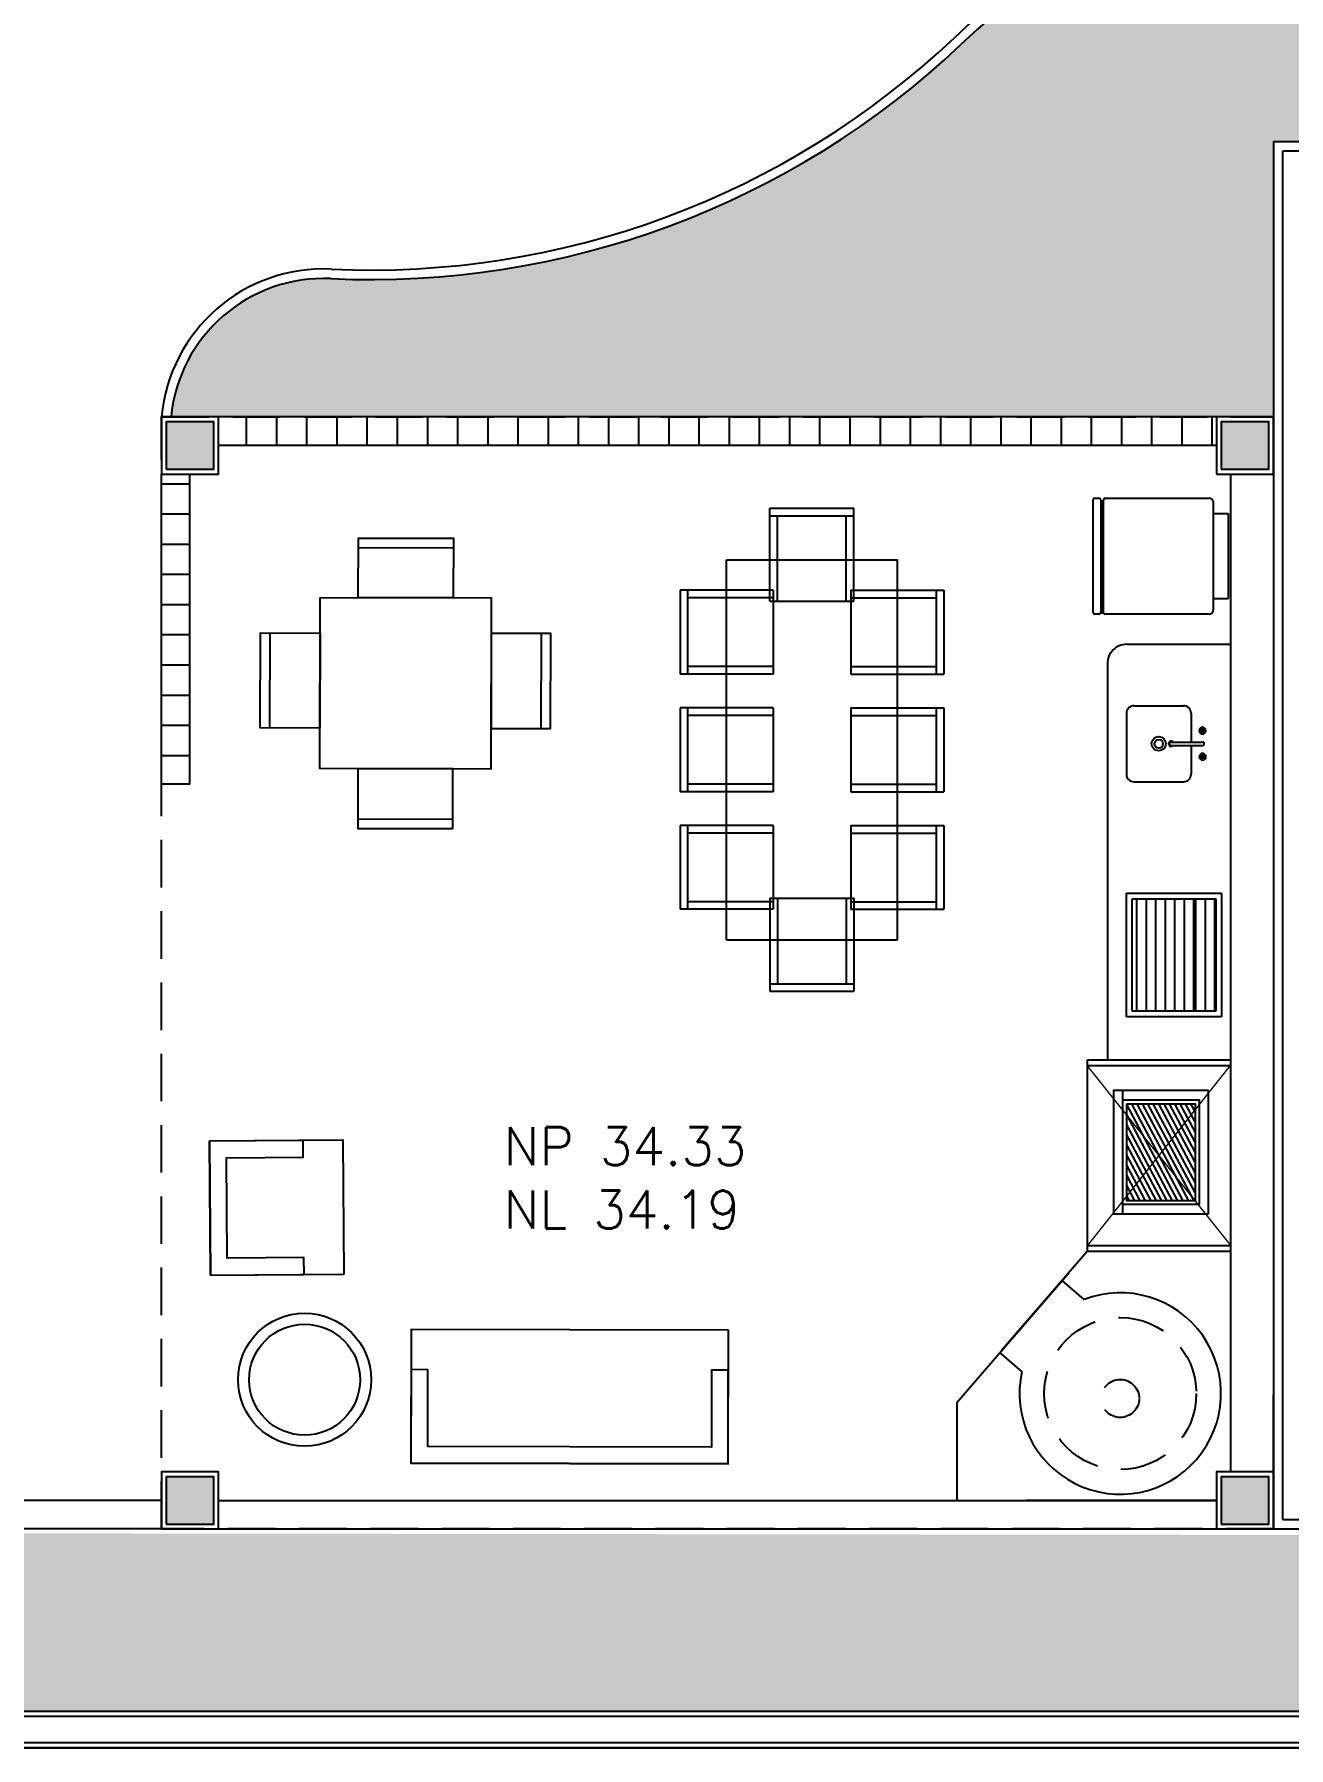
# Model space of a CAD drawing. Header units: metres. Extents: x -154 to 570, y -18 to 184.
# Drawn here: x -47.21 to -40.61, y -3.03 to 5.99 of the extents above; entities that cross this region are included whole.
import ezdxf

# ---------------------------------------------------------------- set-up
doc = ezdxf.new("R2010")
doc.units = ezdxf.units.M
for name, pattern in [('DASHDOT', [1, 0.5, -0.25, 0, -0.25]), ('HIDDEN', [0.375, 0.25, -0.125]), ('xr-paisagismo-R02$0$11367-PSG-EP-002-LAZ-R00$0$HIDDEN', [0.375, 0.25, -0.125])]:
    doc.linetypes.add(name, pattern=pattern)
for name, color, linetype in [('AQ-Alvenaria Vista', 7, 'Continuous'), ('ARQ-ALV ACAB', 4, 'Continuous'), ('ARQ-AUX', 7, 'Continuous'), ('ARQ-DIM - EMBASAM', 2, 'Continuous'), ('CARQ-COZ-EQP', 7, 'Continuous'), ('PA-GRADIL', 7, 'Continuous'), ('PA-MOBILIÁRIO', 251, 'Continuous'), ('PA-NIVEIS', 7, 'Continuous'), ('PA-PAISAGISMO', 7, 'Continuous'), ('PA-PLANTIO', 84, 'DASHDOT'), ('PA-PROJEÇÃO', 251, 'HIDDEN'), ('PA-VEGETAÇÃO', 84, 'Continuous'), ('terreno + circ vert$0$ARQ-EST', 2, 'Continuous'), ('xr-paisagismo-R02$0$PA-PAISAGISMO', 3, 'Continuous')]:
    doc.layers.add(name, color=color, linetype=linetype)
doc.styles.add('Romans', font='romans.shx')

# ---------------------------------------------------------------- blocks, each defined once
blk = doc.blocks.new('*U47')
blk.add_line((-0.4499999999999318, 1.944625016570001e-13), (0.3499999999998738, -1.457237108759557e-13))
for points in [[(0.3499999999998167, -0.5599999999999864), (0.3499999999998738, -1.457237108759557e-13), (-0.4499999999998752, 1.944625016570001e-13), (-0.4499999999999888, -0.5599999999996604), (-0.3499999999999659, -0.5599999999997171), (-0.3499999999999091, -0.09999999999983533), (0.2499999999998508, -0.1000000000000477), (0.249999999999794, -0.5599999999999294)], [(-0.4499999999999762, -0.7999999999995393), (0.3499999999998293, -0.7999999999998867), (0.3499999999998738, -1.457237108759557e-13), (-0.4499999999998752, 1.944625016570001e-13)]]:
    blk.add_lwpolyline(points, close=True)
blk = doc.blocks.new('A$C1DAC590B')
blk.add_line((1.668242973522863, 4.307821655e-07), (2.869492164e-07, 4.307821655e-07))
for points in [[(1.668242973522863, 0.7040004307818891), (2.869492164e-07, 0.7040004307818891), (2.869492164e-07, 4.307821655e-07), (1.668242973522863, 4.307821655e-07)], [(2.869492164e-07, 0.492800430782154), (2.869492164e-07, 4.307821655e-07), (1.668242973522863, 4.307821655e-07), (1.668242973522863, 0.492800430782154), (1.580242973534041, 0.492800430782154), (1.580242973534041, 0.0880004307819036), (0.0880002869525925, 0.0880004307819036), (0.0880002869525925, 0.492800430782154)]]:
    blk.add_lwpolyline(points, close=True)
blk = doc.blocks.new('A$C1F362DFB')
for p, q in [((1.638679237e-07, 0.5445001423530158), (1.638679237e-07, 1.423530165e-07)), ((1.638679237e-07, 0.5445001423530158), (0.6039001638679338, 0.5445001423530158)), ((1.638679237e-07, 0.4950001423530069), (0.5544001638679106, 0.4950001423530069)), ((0.5544001638679106, 0.5445001423530158), (0.5544001638679106, 1.423530165e-07)), ((0.6039001638679338, 0.5445001423530158), (0.6039001638679338, 1.423530165e-07)), ((1.638679237e-07, 0.0495001423530113), (0.5544001638679106, 0.0495001423530113)), ((1.638679237e-07, 1.423530165e-07), (0.6039001638679338, 1.423530165e-07))]:
    blk.add_line(p, q)
blk = doc.blocks.new('A$C092B04DA')
at = {"layer": 'PA-MOBILIÁRIO'}
for p, q in [((0.4038996946273983, 0.4039000108173241), (0.4038996946273983, 2.403900010817324)), ((0.4038996946273983, 2.403900010817324), (1.303899694627396, 2.403900010817324)), ((1.303899694627396, 0.4039000108173238), (1.303899694627396, 2.403900010817324)), ((0.4038996946273983, 0.4039000108173241), (1.303899694627396, 0.4039000108173238))]:
    blk.add_line(p, q, dxfattribs=at)
at = {"layer": 'PA-MOBILIÁRIO', "yscale": 0.81, "zscale": 0.81, "rotation": 90}
for p, xscale in [((1.074422309933339, 2.185284847548369), 0.81), ((1.074422309933339, 0.6225151740862775), -0.81)]:
    blk.add_blockref('A$C1F362DFB', p, dxfattribs=dict(at, xscale=xscale))
at = {"layer": 'PA-MOBILIÁRIO', "yscale": 0.81, "zscale": 0.81}
for p, xscale in [((0.6492196897435643, 1.802084866402019), -0.81), ((1.05857969951123, 1.802084866402019), 0.81), ((0.6492196897435643, 1.183377395511379), -0.81), ((1.05857969951123, 1.183377395511379), 0.81), ((0.6492196897435643, 0.5646699246207432), -0.81), ((1.05857969951123, 0.5646699246207432), 0.81)]:
    blk.add_blockref('A$C1F362DFB', p, dxfattribs=dict(at, xscale=xscale))
blk = doc.blocks.new('vaso1')
at = {"layer": 'PA-VEGETAÇÃO'}
for radius in [0.3, 0.25]:
    blk.add_circle((1.4210854715202e-14, 2.842170943040401e-14), radius, dxfattribs=at)
blk = doc.blocks.new('REFRIGERADOR LUM G 0.710X0.711')
for p, q in [((-0.1750000000000345, 0), (0.2750000000000341, 0)), ((-0.1750000000000345, -0.0799999999999841), (-0.1750000000000345, 0)), ((0.2750000000000341, 0), (0.2749999999999773, -0.0799999999999841)), ((-0.2350000000000367, -0.0799999999999841), (0.3349999999999795, -0.0799999999999841)), ((-0.2549999999999617, -0.6469999999999914), (-0.2550000000000185, -0.0999999999999659)), ((0.3550000000000182, -0.0999999999999659), (0.3550000000000182, -0.6469999999999914)), ((-0.2550000000000185, -0.7019999999999982), (-0.2549999999999617, -0.6800000000000072)), ((0.3460000000000036, -0.6560000000000059), (-0.246000000000004, -0.6560000000000059)), ((-0.246000000000004, -0.6709999999999923), (0.3460000000000036, -0.6709999999999923)), ((0.3460000000000036, -0.711000000000013), (-0.246000000000004, -0.711000000000013)), ((-0.2399999999999753, -0.6709999999999923), (-0.2399999999999753, -0.6560000000000059)), ((0.339999999999975, -0.6631962972333554), (-0.2399999999999753, -0.6631962972333554)), ((0.339999999999975, -0.6560000000000059), (0.339999999999975, -0.6709999999999923)), ((0.3550000000000182, -0.6800000000000072), (0.3550000000000182, -0.7019999999999982))]:
    blk.add_line(p, q)
for centre, radius, start, end in [((-0.2349999999999799, -0.0999999999999659), 0.0200000000000102, 90.00000000003907, 180.0000000000195), ((0.3349999999999795, -0.0999999999999659), 0.019999999999996, 359.9999999999804, 89.99999999995765), ((-0.246000000000004, -0.6469999999999914), 0.0090000000000003, 180, 269.9999999999088), ((-0.246000000000004, -0.6800000000000072), 0.0090000000000003, 90, 179.9999999999544), ((-0.246000000000004, -0.7019999999999982), 0.0090000000000003, 180, 270), ((0.3460000000000036, -0.6469999999999914), 0.0089999999999861, 269.9999999999088, 6.400000000000001e-15), ((0.3460000000000036, -0.6800000000000072), 0.0090000000000003, 6.400000000000001e-15, 90.00000000009119), ((0.3460000000000036, -0.7019999999999982), 0.0089999999999861, 269.9999999999088, 6.400000000000001e-15)]:
    blk.add_arc(centre, radius, start, end)
blk = doc.blocks.new('A$C183742E9')
at = {"layer": 'PA-PAISAGISMO'}
h = blk.add_hatch(color=8, dxfattribs=at)
h.dxf.hatch_style = 1
h.paths.add_polyline_path([(0.0249997993280999, 0.0249997844999541), (0.2749997993281568, 0.0249997844999541), (0.2749997993281568, 0.2749997844999541), (0.0249997993280999, 0.2749997844999541)])
at = {"layer": 'PA-PAISAGISMO', "color": 7}
blk.add_lwpolyline([(-2.006718773e-07, -2.155000516e-07), (0.299999799328134, -2.155000516e-07), (0.299999799328134, 0.2999997844999598), (-2.006718773e-07, 0.2999997844999598)], close=True, dxfattribs=at)
at = {"layer": 'PA-PAISAGISMO', "color": 2}
blk.add_lwpolyline([(0.0249997993280999, 0.0249997844999541), (0.2749997993281568, 0.0249997844999541), (0.2749997993281568, 0.2749997844999541), (0.0249997993280999, 0.2749997844999541)], close=True, dxfattribs=at)
blk = doc.blocks.new('A$C09573A45')
blk.add_line((0.2636426749880911, 2.2050965e-09), (0.2636426749880911, 0.5000000022050965))
blk.add_lwpolyline([(3.8784265e-09, 2.2050965e-09), (0.3136426749880456, 2.2050965e-09), (0.313642674988273, 0.5000000022050965), (3.8784265e-09, 0.5000000022050965)], close=True)
blk = doc.blocks.new('A$C47822D8C')
at = {"layer": 'PA-MOBILIÁRIO'}
blk.add_lwpolyline([(0.31342104281552, 0.3144026509761773), (0.3144175050630338, 1.214402099367618), (1.21441695380372, 1.213405637119706), (1.213420491556207, 0.3134061887282655)], close=True, dxfattribs=at)
for p, rotation in [((1.000968822178805, 1.213641958947051), 89.93656323012239), ((1.213641923730364, 0.5134060639543208), 359.9365632301225)]:
    blk.add_blockref('A$C09573A45', p, dxfattribs=dict(at, rotation=rotation))
at = {"layer": 'PA-MOBILIÁRIO', "xscale": -1}
for p, rotation in [((0.3136424827463884, 0.5144025261936349), 359.9365632301224), ((0.9999723599397328, 0.3136425183127471), 89.93656323012227)]:
    blk.add_blockref('A$C09573A45', p, dxfattribs=dict(at, rotation=rotation))
blk = doc.blocks.new('A$C23B574F5')
h = blk.add_hatch()
h.set_pattern_fill('LINE', color=1, scale=0.2, angle=118.0000000000003)
h.set_pattern_definition([(118.0000000000003, (873.70504448612, -2301.372393639763), (-0.02207368982147312, -0.01173678906964737), [])])
h.paths.add_polyline_path([(-41.46537890959206, 0.3628621464389745), (-41.10537890959147, 0.3628621464389701), (-41.10537890959147, -0.1471378535619907), (-41.46537890959206, -0.1471378535619863)])
at = {"layer": 'PA-PAISAGISMO'}
h = blk.add_hatch(dxfattribs=at)
h.set_pattern_fill('ANSI31', color=256, scale=0.05, angle=45)
h.set_pattern_definition([(90, (-2300.186723540513, 1.995181172102935), (-0.15875, 2.775557561562891e-17), [])])
h.paths.add_polyline_path([(-40.99386699950873, 3.975707399577221), (-46.24324908191892, 3.975707399577221), (-46.24324908191892, 3.825708023768289), (-40.99386699950873, 3.825708023768289)])
h = blk.add_hatch(dxfattribs=at)
h.set_pattern_fill('ANSI31', color=256, scale=0.05, angle=135)
h.set_pattern_definition([(180, (-44.56272223025434, -2252.689532645295), (-3.747620958386103e-17, -0.15875), [])])
h.paths.add_polyline_path([(-46.54324845772834, 2.04401972801573), (-46.39324908191946, 2.04401972801573), (-46.39324908191946, 3.675708023768255), (-46.54324845772834, 3.675708023768255)])
at = {"layer": 'PA-PLANTIO'}
h = blk.add_hatch(dxfattribs=at)
h.set_pattern_fill('DOTS', color=256, scale=0.075, style=0)
h.set_pattern_definition([(0, (-753.795261693281, 160.4219310307872), (0.05953124999999999, 0.1190625), [0, -0.1190625])])
edge = h.paths.add_edge_path()
edge.add_line((-40.69387123347923, 5.425700750722616), (-31.35877740881648, 5.425702014512485))
edge.add_arc((-32.53705865861656, 5.354210195852989), 1.180448128367223, 3.472145529617493, 103.8372800141088)
edge.add_arc((-33.72789313739844, 10.18883793238432), 3.798679516782452, 241.7694722850473, 283.8372800141131, ccw=False)
edge.add_arc((-38.30251509997419, 1.668108348407674), 5.872411359831984, 61.76947228504632, 133.4007132248091)
edge.add_arc((-45.44367695923489, 9.21948698693392), 4.520832216768657, 267.346471139882, 313.4007132248113, ccw=False)
edge.add_arc((-45.69031161120353, 3.897886670984622), 0.8064802927678177, 87.34647113988534, 174.4626249975599)
edge.add_line((-46.49302843529148, 3.975708023768266), (-40.69386699950877, 3.975708239721587))
edge.add_line((-40.69386699950877, 3.975708239721587), (-40.69387123347923, 5.425700750722616))
h = blk.add_hatch(dxfattribs=at)
h.set_pattern_fill('DOTS', color=256, scale=0.075, style=0)
h.set_pattern_definition([(0, (0, -0.01015113220624286), (0.05953124999999999, 0.1190625), [0, -0.1190625])])
edge = h.paths.add_edge_path()
edge.add_line((-29.42836049912198, -1.919965399581889), (-29.42836049972058, -2.835005435384808))
edge.add_line((-29.42836049972058, -2.835005435384808), (-71.42822192424033, -2.835005407908966))
edge.add_line((-71.42822192424033, -2.835005407908966), (-71.4282219241823, -2.746295048267587))
edge.add_line((-71.4282219241823, -2.746295048267587), (-71.20772741652937, -2.654304432569148))
edge.add_line((-71.20772741652937, -2.654304432569148), (-71.31356290391643, -2.405872804264327))
edge.add_line((-71.31356290391643, -2.405872804264327), (-67.07418130902954, -0.6367221391503008))
edge.add_arc((-65.9653276849044, -0.3746895677660707), 1.139393447498142, 193.295629003871, 267.7081303127861)
edge.add_line((-66.01089203538442, -1.513171591412924), (-65.32725467665742, -1.524299710056971))
edge.add_line((-65.32725467665742, -1.524299710056971), (-65.32725467665679, -1.874299710056942))
edge.add_line((-65.32725467665679, -1.874299710056942), (-29.42836049912198, -1.919965399581889))
at = {"color": 1}
for p, q in [((-41.48537890959025, -0.2171378535617183), (-41.48537890959012, 0.4328621464386586)), ((-41.03537890959177, -0.2171378535617365), (-41.03537890959172, 0.4328621464386639))]:
    blk.add_line(p, q, dxfattribs=at)
at = {"elevation": -0.003662651114478892}
blk.add_lwpolyline([(-46.39324908191946, 2.04401972801573), (-46.5432490819191, 2.04401972801573)], dxfattribs=at)
at = {"color": 1}
blk.add_lwpolyline([(-41.03537890959172, 0.4328621464386639), (-41.53537890959173, 0.4328621464386577), (-41.53537890959176, -0.2171378535616779), (-41.03537890959177, -0.2171378535617365)], dxfattribs=at)
for points in [[(-41.4853789095888, 0.3828621464375717), (-41.08537890959103, 0.3828621464375872), (-41.08537890959104, -0.1671378535624286), (-41.48537890958884, -0.167137853562394)], [(-41.46537890959206, 0.3628621464389745), (-41.10537890959147, 0.3628621464389701), (-41.10537890959147, -0.1471378535619907), (-41.46537890959206, -0.1471378535619863)]]:
    blk.add_lwpolyline(points, close=True, dxfattribs=at)
at = {"layer": 'AQ-Alvenaria Vista'}
for p, q in [((-41.43738446658318, 0.8501154012790538, -0.001294674404868104), (-41.43738446658227, 1.440115401278631, -0.001294674404868104)), ((-41.43738446658227, 1.440115401278631, -0.001294674404868104), (-40.99738446658358, 1.440115401278688, -0.001294674404868104)), ((-41.41369087842559, 1.440115401278631, -0.001294674404868076), (-41.4136908784265, 0.8501154012790538, -0.001294674404868076)), ((-41.36369087842632, 1.440115401278631, -0.001294674404868076), (-41.36369087842723, 0.8501154012791675, -0.001294674404868076)), ((-41.31369087842614, 1.440115401278631, -0.001294674404868076), (-41.31369087842705, 0.8501154012792812, -0.001294674404868076)), ((-41.26369087842595, 1.440115401278631, -0.001294674404868076), (-41.26369087842686, 0.8501154012793949, -0.001294674404868076)), ((-41.21369087842577, 1.440115401278631, -0.001294674404868076), (-41.21369087842668, 0.8501154012793949, -0.001294674404868076)), ((-41.16369087842559, 1.440115401278631, -0.001294674404868076), (-41.1636908784265, 0.8501154012795086, -0.001294674404868076)), ((-41.11369087842632, 1.440115401278631, -0.001294674404868076), (-41.11369087842723, 0.8501154012796223, -0.001294674404868076)), ((-41.10369087842701, 1.440115401278688, -0.001294674404868076), (-41.10369087842792, 0.8501154012797928, -0.001294674404868076)), ((-41.05369087842683, 1.440115401278688, -0.001294674404868076), (-41.05369087842774, 0.8501154012799065, -0.001294674404868076)), ((-41.00369087842665, 1.440115401278688, -0.001294674404868076), (-41.00369087842756, 0.8501154012800202, -0.001294674404868076)), ((-40.99738446658358, 1.440115401278688, -0.001294674404868104), (-40.99738446658358, 0.8501154012800202, -0.001294674404868104)), ((-40.99738446658358, 0.8501154012800202, -0.001294674404868104), (-41.43738446658318, 0.8501154012790538, -0.001294674404868104))]:
    blk.add_line(p, q, dxfattribs=at)
at = {"layer": 'PA-GRADIL'}
for p, q in [((-40.64387123347996, 5.375700756428632, -0.001294674404868104), (-30.70868919778712, 5.375701883595145, -0.0003615496084535918)), ((-40.64387123347996, -1.824299243571414, -0.001294674404868104), (-40.64387123347996, 5.375700756428632, -0.001294674404868104)), ((-40.64387123347996, -1.824299243571414, -0.001294674404868104), (-29.4783612206557, -1.824297969365585, 0.001087277660827191))]:
    blk.add_line(p, q, dxfattribs=at)
at = {"layer": 'PA-PAISAGISMO'}
for p, q in [((-40.69387123347946, 5.425700750722616, -0.001294674404868105), (-29.39387205402085, 5.425702040384056, -0.001260581785930836)), ((-40.69387123347923, 5.425700750722644, -0.001294674404868104), (-40.69387123347923, -1.874299232159398, -0.001294674404868104)), ((-40.99386700504664, 3.975708228645875, -0.001294674404868995), (-46.24324908745683, 3.975708228645875, -0.001294674404868995)), ((-40.99386699950873, 3.825708023768289, -0.001294674404868104), (-46.24324908191892, 3.825708023768289, -0.001294674404868104)), ((-46.5432490819191, 2.04401972801573, -0.0039023752909196), (-46.5432490819191, 3.675708023768255, -0.001294674404868104)), ((-46.39324908191946, 2.04401972801573, -0.003662651114478892), (-46.39324908191946, 3.675708023768255, -0.001294674404868104)), ((-40.96738446658383, 0.8201154012793653, -0.001294674404868104), (-41.46738446658292, 0.8201154012793085, -0.001294674404868104)), ((-40.92408061709494, 0.5927714879185886), (-41.67387346729735, 0.5927714879181338)), ((-40.92407543831188, 0.5627714879186159), (-41.67387346729735, 0.5627714879181327)), ((-41.67413563987161, -0.4146492699938613), (-42.12365417740416, -0.935458533291283)), ((-40.92387346577395, -0.4146580948300138), (-41.67414325672414, -0.4146580948298202)), ((-40.92387864455695, -0.3846580948300411), (-41.67387346729735, -0.3846580948298137)), ((-41.68997572893826, -0.6670579517758723), (-41.80574731505132, -0.56713370360127)), ((-42.01667272063386, -1.045566968335619), (-42.13244430446966, -0.9456427221266621)), ((-40.69387123347923, -1.874299232159398, -0.001294674404868104), (-40.6938715715757, -1.17022816561099, -0.001294674404868104)), ((-42.35992437780823, -1.209199663519859), (-42.35992437780823, -1.724299153236142)), ((-40.69387123347923, -1.874299577672968, -0.001294674404869474), (-29.42836049867566, -1.874299577672968, -0.001294674404869474))]:
    blk.add_line(p, q, dxfattribs=at)
at = {"layer": 'PA-PAISAGISMO', "color": 3}
for p, q in [((-46.39324908191946, 2.04401972801573, -0.003662651114478892), (-46.39324908191946, 3.675708023768255, -0.001294674404868104)), ((-41.59217721021622, 2.940203907244911, -0.001294674404868995), (-41.59217721021622, 3.140203499005299, -0.001294674404868995)), ((-41.67387346729735, 0.5927714879181623), (-41.67387346729735, -0.4146580948298149))]:
    blk.add_line(p, q, dxfattribs=at)
at = {"layer": 'PA-PAISAGISMO', "linetype": 'ByBlock'}
for p, q in [((-40.91738659384992, -1.574299710052573, -0.001294674404868104), (-40.91738659384992, 3.675708239721301, -0.001294674404868104)), ((-41.465618377383, 2.779873552788926, -0.001294674404868104), (-40.91738286420769, 2.779873025751299, -0.001294674404868104)), ((-41.56738296203712, 2.678109065964604, -0.001294674404868104), (-41.56738496275469, 0.592771487918174, -0.001294674404868104)), ((-41.42740173165971, 2.456767035738711, -0.001294674404868104), (-41.1674017404407, 2.456834588582594, -0.001294674404868104)), ((-41.46739133757253, 2.416756644344556, -0.001294674404868104), (-41.46730819561083, 2.096756655145471, -0.001294674404868104)), ((-41.12739134903745, 2.41684498267887, -0.001294674404868104), (-41.12735211639929, 2.265844987775572, -0.001294674404868104)), ((-41.23199551619734, 2.265817799469847, -0.001294674404868104), (-41.06684037567543, 2.265860709853697, -0.001294674404868104)), ((-41.07361024539011, 2.342335155463354, -0.001294674404868104), (-41.08354410998126, 2.332396127529771, -0.001294674404868104)), ((-41.08354060242975, 2.318896127984503, -0.001294674404868104), (-41.07360157449072, 2.308962263398812, -0.001294674404868104)), ((-41.05017121790581, 2.332404798429172, -0.001294674404868104), (-41.06011024584485, 2.342338663014863, -0.001294674404868104)), ((-41.06010157494545, 2.308965770950322, -0.001294674404868104), (-41.05016771035429, 2.318904798883905, -0.001294674404868104)), ((-41.23199083946199, 2.247817800077369, -0.001294674404868104), (-41.06683569894009, 2.247860710461219, -0.001294674404868104)), ((-41.12734743966559, 2.247844988383095, -0.001294674404868104), (-41.12730820701753, 2.096844993485257, -0.001294674404868104)), ((-41.08350836426122, 2.194816621431011, -0.001294674404868104), (-41.07357449967007, 2.204755649364594, -0.001294674404868104)), ((-41.07356582877068, 2.171382757300053, -0.001294674404868104), (-41.08350485670971, 2.181316621885743, -0.001294674404868104)), ((-41.06007450012481, 2.204759156916103, -0.001294674404868104), (-41.05013547218577, 2.194825292330413, -0.001294674404868104)), ((-41.05013196463425, 2.181325292785145, -0.001294674404868104), (-41.06006582922541, 2.171386264851562, -0.001294674404868104)), ((-41.42729780420758, 2.056767049239928, -0.001294674404868104), (-41.16729781298856, 2.056834602083811, -0.001294674404868104)), ((-40.9938713295241, -1.724299710052531, -0.001294674404868104), (-41.99615251931908, -1.724299153236114, -0.001294674404868104))]:
    blk.add_line(p, q, dxfattribs=at)
at = {"layer": 'PA-PAISAGISMO', "color": 7}
for p, q in [((-41.46738446658292, 1.470115401279286, -0.001294674404868104), (-40.96738446658292, 1.470115401279342, -0.001294674404868104)), ((-41.46738446658292, 0.8201154012793085, -0.001294674404868104), (-41.46738446658292, 1.470115401279286, -0.001294674404868104)), ((-40.96738446658292, 1.470115401279342, -0.001294674404868104), (-40.96738446658383, 0.8201154012793653, -0.001294674404868104))]:
    blk.add_line(p, q, dxfattribs=at)
at = {"layer": 'PA-PAISAGISMO', "ltscale": 0.1}
for p, q in [((-46.54324908192251, -1.724299710056936, 3.144503412812635e-08), (-59.74824151824936, -1.724299710056936, 1.564043953404658e-05)), ((-46.24324908191937, -1.724299710052673, -0.001199930837848449), (-40.9938713295241, -1.724299710052673, -0.001165962251523522)), ((-46.5432490819225, -1.874299710056828), (-65.32725467668288, -1.874299710056942, 2.207357832824703e-05)), ((-46.24324908191937, -1.874299710052679, -0.001199930837848449), (-40.9938713295241, -1.874299710052679, -0.001165962251523522))]:
    blk.add_line(p, q, dxfattribs=at)
at = {"layer": 'PA-PAISAGISMO'}
blk.add_lwpolyline([(-42.35992437780823, -1.209199663519859), (-41.76880803420607, -0.5243360917755093)], dxfattribs=at)
at = {"layer": 'PA-PAISAGISMO', "linetype": 'ByBlock'}
for centre, radius in [((-41.29734977233141, 2.256800818912168, -0.001294674404868104), 0.0375), ((-41.29734977233141, 2.256800818912168, -0.001294674404868104), 0.0225), ((-41.06685591016778, 2.325650463206838, -0.001294674404868104), 0.009000000000000001), ((-41.06685591016778, 2.325650463206838, -0.001294674404868104), 0.0045), ((-41.06682016444774, 2.188070957108078, -0.001294674404868104), 0.009000000000000001), ((-41.06682016444774, 2.188070957108078, -0.001294674404868104), 0.0045)]:
    blk.add_circle(centre, radius, dxfattribs=at)
at = {"layer": 'PA-PAISAGISMO', "color": 1, "linetype": 'xr-paisagismo-R02$0$11367-PSG-EP-002-LAZ-R00$0$HIDDEN'}
for centre, radius in [((-41.49954482394563, -1.161664937597392), 0.4), ((-41.49985061615811, -1.187562043201309), 0.1)]:
    blk.add_circle(centre, radius, dxfattribs=at)
at = {"layer": 'PA-PAISAGISMO'}
for centre, radius, start, end in [((-38.30251509997419, 1.668108348407618, 0.001089690151569593), 5.922411359832042, 61.76947228504617, 133.4007132248056), ((-38.30251509997419, 1.668108348407618, 0.001089690151569593), 5.872411359832042, 61.76947228504617, 133.4007132248056), ((-45.44367695923489, 9.219486986934147, -0.001294674404868104), 4.470832216768832, 267.3464711398817, 313.4007132248101), ((-45.44367695923489, 9.219486986934147, -0.001294674404868104), 4.520832216768832, 267.3464711398817, 313.4007132248101), ((-45.69031161120353, 3.897886670984594, -0.001294674404868104), 0.8564802927678661, 87.34647113988163, 174.7868114636442), ((-45.69031161120353, 3.897886670984594, -0.001294674404868104), 0.806480292767866, 87.34647113988163, 174.4626248652172), ((-41.49954482394563, -1.161664937597392), 0.53, 167.3465961498481, 111.0574335325157)]:
    blk.add_arc(centre, radius, start, end, dxfattribs=at)
at = {"layer": 'PA-PAISAGISMO', "linetype": 'ByBlock'}
for centre, radius, start, end in [((-41.4656184752128, 2.678109065964604, -0.001294674404868104), 0.101764486824402, 89.99994491956237, 179.9999449195624), ((-41.4273913389145, 2.416767037089771, -0.001294674404868104), 0.04, 90.01488651112405, 180.0148865111238), ((-41.16739134769548, 2.416834589933655, -0.001294674404868104), 0.04, 0.0148865111240359, 90.01488651112405), ((-41.23199317782966, 2.256817799773608, -0.001294674404868104), 0.0135, 41.82520139757949, 318.2045716246687), ((-41.23199317782966, 2.256817799773608, -0.001294674404868104), 0.009000000000000001, 90.01488651112405, 270.014886511124), ((-41.06685591016778, 2.325650463206838, -0.001294674404868104), 0.018, 157.9905736668226, 202.0391993554253), ((-41.06685591016778, 2.325650463206838, -0.001294674404868104), 0.018, 67.99057365521159, 112.0391993670367), ((-41.06685591016778, 2.325650463206838, -0.001294674404868104), 0.018, 247.9905736552116, 292.0391993670366), ((-41.06683803730776, 2.256860710157458, -0.001294674404868104), 0.009000000000000001, 270.014886511124, 90.01488651112405), ((-41.06685591016778, 2.325650463206838, -0.001294674404868104), 0.018, 337.9905736668226, 22.03919935542537), ((-41.06682016444774, 2.188070957108078, -0.001294674404868104), 0.018, 157.9905736668226, 202.0391993554253), ((-41.06682016444774, 2.188070957108078, -0.001294674404868104), 0.018, 67.99057365521159, 112.0391993670366), ((-41.06682016444774, 2.188070957108078, -0.001294674404868104), 0.018, 247.9905736552112, 292.0391993670366), ((-41.06682016444774, 2.188070957108078, -0.001294674404868104), 0.018, 337.9905736668226, 22.03919935542537), ((-41.42730819695279, 2.096767047890686, -0.001294674404868104), 0.04, 180.0148865111238, 270.014886511124), ((-41.16730820573378, 2.09683460073457, -0.001294674404868104), 0.04, 270.014886511124, 0.0148865111240359)]:
    blk.add_arc(centre, radius, start, end, dxfattribs=at)
at = {"layer": 'PA-PROJEÇÃO', "linetype": 'ByBlock', "lineweight": 0, "ltscale": 0.1}
for p, q in [((-40.92407543831188, 0.5627714879181611), (-41.67387346729735, -0.3846580948298137)), ((-41.67387346729735, 0.5627714879181327), (-40.92387864455695, -0.3772285120820524))]:
    blk.add_line(p, q, dxfattribs=at)
at = {"layer": 'PA-PROJEÇÃO', "elevation": -0.001294674404869474}
blk.add_lwpolyline([(-46.5432490819191, -1.874299710052536), (-46.5432490819191, 3.975708023768266), (-40.69387346577395, 3.97570823972136), (-40.69387123347923, -1.874299577672968), (-46.5432490819191, -1.874299710052536)], dxfattribs=at)
blk.add_lwpolyline([(-46.5432490819191, -1.874299710052536), (-46.5432490819191, 3.975708023768266), (-40.69387346577395, 3.97570823972136), (-40.69387123347923, -1.874299577672968), (-46.5432490819191, -1.874299710052536)], dxfattribs=at)
at = {"layer": 'xr-paisagismo-R02$0$PA-PAISAGISMO', "color": 253}
for p, q in [((-40.92408061709494, 0.5927714879185886), (-41.67387346729735, 0.5927714879181054)), ((-40.92407543831188, 0.5627714879181611), (-41.67387346729735, 0.5627714879181327)), ((-40.92407543831188, 0.5627714879181611), (-41.64446292139996, 0.5627714879181327)), ((-40.92387346577395, -0.4146580948300138), (-41.67414325672415, -0.41465809482982)), ((-40.92387346729735, -0.4146492699933728), (-41.67413563987161, -0.4146492699938431)), ((-40.92387864455695, -0.3846580948298137), (-41.67387346729738, -0.3846580948298415)), ((-40.92387864455695, -0.3846580948298137), (-41.64446292139995, -0.3846580948298421))]:
    blk.add_line(p, q, dxfattribs=at)
at = {"layer": 'CARQ-COZ-EQP', "rotation": 269.9999449456989}
blk.add_blockref('REFRIGERADOR LUM G 0.710X0.711', (-40.93162893281595, 3.293684824320525, -0.001294674404868104), dxfattribs=at)
at = {"layer": 'PA-MOBILIÁRIO'}
blk.add_blockref('A$C092B04DA', (-43.97556571631293, 0.8210680429221391, -0.001294674404891696), dxfattribs=at)
at = {"layer": 'PA-MOBILIÁRIO', "color": 6, "rotation": 269.9274268522119}
blk.add_blockref('A$C47822D8C', (-46.02209439298019, 3.339436041975448), dxfattribs=at)
at = {"layer": 'PA-MOBILIÁRIO', "xscale": 0.8799999999999996, "yscale": 0.8799999999999996, "zscale": 0.8799999999999996, "rotation": 90.39355752467416}
blk.add_blockref('*U47', (-46.28852469180191, -0.1421048641380018, -0.001294674404868995), dxfattribs=at)
at = {"layer": 'PA-MOBILIÁRIO', "xscale": 1.166856688836833, "yscale": 1.166856688836833, "zscale": 1.166856688836833}
blk.add_blockref('vaso1', (-45.79036911517568, -1.088936313447345, 0.001073302304740648), dxfattribs=at)
at = {"layer": 'PA-MOBILIÁRIO', "rotation": 359.9029048387899}
blk.add_blockref('A$C1DAC590B', (-45.23065782720704, -1.52886912320805, -0.001294674404868995), dxfattribs=at)
at = {"layer": 'PA-PAISAGISMO', "color": 6}
for p in [(-46.54324888124728, 3.675708239268307, -0.001294674404868104), (-40.9938667988369, 3.6757084552214, -0.001294674404868104), (-46.54324888186037, -1.874299494552628, -0.001199930837852414), (-40.99387112885205, -1.874299494552485, -0.001294674404868104)]:
    blk.add_blockref('A$C183742E9', p, dxfattribs=at)
at = {"layer": 'PA-NIVEIS', "insert": (-44.74318515699133, 0.239186582236556, 4.318356323901925e-06), "char_height": 0.2, "attachment_point": 1, "style": 'Romans'}
blk.add_mtext_dynamic_manual_height_columns('NP 34.33\\PNL 34.19{\\C7; }', width=1.727366830957862, gutter_width=0, heights=[1.058118751989356], dxfattribs=at)
blk = doc.blocks.new('terreno + circ vert')
at = {"layer": 'Defpoints'}
blk.add_lwpolyline([(45.03149974788505, 1.161706217629683, 0.01180694758795105), (45.04646608943585, 1.810996968729599), (45.12108722219796, 8.460601381487727), (42.94495598544199, 9.481216972880429), (35.55482253403466, 12.94722366408463), (27.5060982918078, 16.89290575648443), (22.1013678407185, 19.54046642835719), (15.00166824584579, 23.01478202688581), (8.325133444469628, 26.28201731102316), (0.48953954977992, 30.09135974458907), (-5.893161023793255, 33.23623767912063), (-11.24215202941377, 35.87178726180019), (-77.20681145952038, 8.343643018907944), (-72.46247926257251, -3.025022258111932), (39.7459281332774, -3.025022331517438), (40.52919898701725, -3.025022331517381, 0.3925338548794518)], format="xyb", close=True, dxfattribs=at)
at = {"layer": 'terreno + circ vert$0$ARQ-EST', "color": 102}
blk.add_lwpolyline([(45.03149964185673, 1.16170394687499, 0.01180698891422007), (45.04646608943585, 1.810996968729522), (45.12108722219796, 8.46060138148773), (42.94495598544199, 9.481216972880429), (35.55482253403466, 12.94722366408463), (27.5060982918078, 16.89290575648443), (22.10136784097654, 19.5404664282308), (15.00166824621397, 23.01478202670564), (8.325133444469657, 26.28201731102315), (0.48953954977992, 30.09135974458907), (-5.893161023793255, 33.23623767912063), (-11.24215202941377, 35.87178726180021), (-77.2068114595204, 8.343643018907937), (-72.46247926257251, -3.025022258111921), (39.7459281332774, -3.025022331517438), (40.52909900718555, -3.025022331517381, 0.3925274685107675), (45.03149964185673, 1.16170394687499)], format="xyb", dxfattribs=at)

msp = doc.modelspace()

# ---------------------------------------------------------------- linework, layer by layer
at = {"layer": 'ARQ-ALV ACAB'}
for points in [[(-21.4049957699813, -3.024998439999999), (-72.48476817651742, -3.02499840659875), (-77.22477696872433, 8.334996262181651), (-76.35322340412701, 8.698656039763291)], [(-21.40499576985705, -2.834998439999999), (-72.35817114687423, -2.834998406681537), (-76.97626311615558, 8.232813689731195), (-76.28005847490282, 8.523308119526737)]]:
    msp.add_lwpolyline(points, dxfattribs=at)
at = {"layer": 'ARQ-AUX'}
for points in [[(-21.40499576996494, -2.999998439999999), (-72.46811150393435, -2.999998406609647), (-77.19207678992223, 8.321551810032453), (-76.34359626, 8.67558402)], [(-21.4049957698734, -2.859998439999999), (-72.37482877673183, -2.859998406670645), (-77.00896215763538, 8.246258859473802), (-76.28968541203875, 8.54638022565905)]]:
    msp.add_lwpolyline(points, dxfattribs=at)

# ---------------------------------------------------------------- block references
msp.add_blockref('A$C23B574F5', (4.440892098500626e-16, 4.440892098500626e-16, -4.318356323902826e-06), dxfattribs=at)
at = {"layer": 'ARQ-DIM - EMBASAM'}
msp.add_blockref('terreno + circ vert', (0, 0), dxfattribs=at)

doc.saveas('drawing.dxf')
